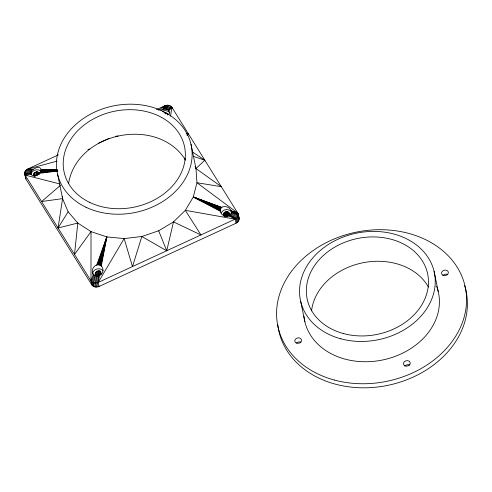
<?xml version="1.0" encoding="UTF-8"?>
<svg xmlns="http://www.w3.org/2000/svg" width="492" height="492" viewBox="0 0 492 492"><rect width="100%" height="100%" fill="white"/><g stroke="black" fill="none" stroke-linecap="round" stroke-linejoin="round"><path stroke-width="0.74" d="M156.444 109.618L164.666 105.823C167.046 104.71 170.355 105.036 171.911 107.342L237.765 213.128C239.284 216.394 240.28 221.554 236.062 223.227L99.058 286.461C96.672 287.556 93.375 287.248 91.813 284.942L90.977 280.883L91.014 231.621L77.81 223.054L68.117 211.788L62.595 198.608L57.595 174.254M58.486 154.832L27.663 169.057C25.424 169.98 23.702 172.833 25.123 175.097L90.977 280.883C92.545 283.189 95.835 283.497 98.222 282.402L236.098 218.676L237.654 217.12L238.288 214.678L231.375 211.462L230.908 210.102L228.965 207.975A6.328 5.184 26 0 0 224.69 206.585C220.465 206.031 218.589 211.296 221.578 213.977A6.328 5.517 26.6 0 0 225.49 216.222C228.442 217.181 231.812 214.524 231.375 211.462M39.452 173.971C38.905 169.353 30.572 173.35 34.84 176.247M225.299 216.296C219.34 213.688 229.819 208.405 229.493 214.703M190.964 144.162L195.964 168.516L196.948 182.723L193.313 196.991L185.318 210.342L173.504 221.874L158.676 230.785L141.85 236.486L124.156 238.577L106.819 236.916L91.014 231.621L74.513 254.438L77.81 223.054L58.05 227.987L62.595 198.608L62.435 196.363M170.533 116.235L171.911 107.342L168.904 110.743L169.691 112.766A6.328 3.506 3.8 0 1 167.612 114.894M99.058 286.461L98.222 282.402L99.507 275.631L102.188 273.134A6.328 6.009 -37.1 0 0 102.834 268.786C102.108 264.432 96.45 263.429 93.966 266.922A6.328 5.83 -46.2 0 0 92.293 271.061C91.881 274.96 96.364 276.848 99.507 275.631M101.303 266.123L106.819 236.916L96.647 265.151M98.707 275.852L97.268 282.759L98.099 286.818M100.823 265.68L106.819 236.916L97.41 264.856M30.928 172.083L31.303 174.801L33.026 175.853A6.328 4.145 -39.2 0 0 36.882 175.232C39.249 174.193 42.896 170.14 39.993 167.84A6.328 3.819 -33.9 0 0 36.494 167.606L32.675 169.562L30.928 172.083L24.674 172.44M98.222 282.402L124.156 238.577L132.477 266.59L141.85 236.486L166.727 250.785L173.504 221.874L200.976 234.973L185.318 210.342L235.225 219.168L236.062 223.227M97.582 275.963L95.915 283.005L96.752 287.064M100.134 265.182L106.819 236.916L98.197 264.733M68.56 183.596C76.715 132.655 155.257 116.063 184.322 158.153L185.472 159.144M96.74 275.901L94.901 283.011L95.731 287.064M99.575 264.942L106.819 236.916L98.8 264.745M95.239 273.423L95.51 272.402C104.735 265.865 100.005 281.381 95.239 273.423L95.522 274.776M95.639 275.704L93.603 282.771L94.433 286.83M94.876 275.458L92.717 282.42L93.554 286.479M94.009 274.942L91.721 281.75L92.551 285.809M90.977 280.883L93.339 274.339M40.19 172.298L57.656 170.767M160.804 110.067L162.735 109.452L164.666 105.823L158.608 110.368M163 109.359L165.294 105.571L162.735 109.452M163.264 109.261L163.793 109.15L165.958 105.38M163.793 109.15L164.642 109.04L166.972 105.22M58.05 227.987L68.117 211.788M164.642 109.04L165.484 109.07L167.987 105.214M165.484 109.07L166.05 109.126L168.651 105.3M166.05 109.126L166.837 109.353L169.592 105.552M187.028 135.601L188.375 133.787L186.142 133.972M166.837 109.353L167.803 109.796L170.699 106.112M221 207.882L193.313 196.991L220.225 211.222M168.19 110.06L171.382 106.672L168.19 110.06L167.803 109.796M239.124 218.737L237.765 213.128L196.948 182.723L221.302 186.683L195.964 168.516L204.838 160.238L192.157 151.727M60.467 185.373L41.586 201.542L62.595 198.608M99.378 270.963L100.214 275.022L98.603 274.942L97.115 275.582L96.278 271.529M229.217 213.35L229.186 214.377L228.368 215.576L225.453 216.314L224.616 212.255M98.517 143.227L108.898 138.436M57.066 161.136L27.663 169.057L33.259 169.217M163.805 112.865L166.271 112.92L167.182 113.572L167.649 114.802M88.006 149.414L89.47 149.082M115.755 136.29L117.963 135.927M30.836 173.313L24.692 174.082L30.848 173.485M91.813 284.942L25.953 179.156L25.123 175.097L31.094 174.352M39.477 173.319L57.662 171.068M39.975 172.594L57.81 170.853M30.818 173.024L24.6 173.547L25.953 179.156M40.572 171.536L57.767 170.552M225.828 216.375L228.085 215.785L227.23 211.708M31.273 171.173L25.086 171.364L25.363 172.717M40.873 170.878L57.626 170.361M25.805 170.38L31.832 170.343M41.051 170.281L57.681 170.177M26.789 169.549L32.583 169.635M41.113 169.765L57.699 170.017M41.113 169.439L56.949 169.894M25.123 175.097L60.122 184.014M231.246 210.963L237.765 213.128L231.142 210.717M193.319 156.308L204.838 160.238M220.164 210.601L193.313 196.991L221.874 207.347M220.121 209.967L193.313 196.991L221.584 207.501M231.314 211.117L238.023 213.62L239.137 219.014M231.412 211.972L238.288 214.678M220.275 209.229L193.313 196.991L220.908 208.005M231.424 212.206L238.3 214.955M193.313 196.991L220.521 208.559M231.234 213.116L238.14 216.056L238.977 220.115M229.358 215.637L236.098 218.676L236.935 222.735M230.816 214.014L237.654 217.12L238.485 221.179M230.201 214.844L236.861 218.067L237.697 222.126M229.653 215.41L236.098 218.676M228.989 215.865L235.225 219.168M168.424 110.22L168.904 110.743M195.09 166.431L195.964 168.516M184.322 158.153L185.201 160.244M158.676 230.785L166.727 250.785M434.085 271.387L438.255 291.682M300.717 301.479L304.88 321.774M228.983 212.808L229.401 214.838M228.466 212.237L229.02 214.942M228.048 211.978L228.885 216.037M226.873 211.665L227.71 215.724M226.148 211.683L226.978 215.742M225.785 211.751L226.615 215.81M225.09 211.99L225.92 216.049M223.878 212.956L224.573 216.339M223.7 213.227L224.26 215.933M223.485 213.811L223.897 215.84M223.436 214.254L223.737 215.902M171.911 107.342L172.188 108.695M165.607 112.723L165.884 114.076M100.608 271.732L101.168 274.438M100.393 271.51L100.946 274.216M98.498 270.828L99.335 274.887M97.767 270.883L98.603 274.942M96.893 271.16L97.73 275.219M95.51 272.402L96.063 275.108M38.985 172.747L39.262 174.1M38.517 172.329L38.929 174.359M37.755 171.972L38.314 174.678M37.06 171.849L37.755 175.232M36.328 171.868L37.023 175.25M35.965 171.936L36.66 175.318M34.803 172.434L35.498 175.816M34.391 172.76L35.086 176.142M34.059 173.141L34.612 175.847M33.665 173.99L34.083 176.019M25.092 174.469L25.369 175.822M25.43 177.606L25.523 178.141M31.125 174.273A5.467 4.348 -11.6 0 1 34.84 170.164A5.467 4.348 -11.6 0 1 40.651 171.044M92.822 274.395A5.467 4.348 -11.6 0 1 96.469 269.149A5.467 4.348 -11.6 0 1 103.049 270.932M221.228 212.944A5.467 4.348 -11.6 0 1 226.056 209.666A5.467 4.348 -11.6 0 1 231.246 211.763M162.378 111.254A5.467 4.348 -11.6 0 1 169.623 112.773M311.565 310.889A61.531 48.948 -11.6 0 1 362.659 262.814A61.531 48.948 -11.6 0 1 428.44 287.064M464.626 285.6A95.719 76.143 -11.6 0 1 388.249 385.261A95.719 76.143 -11.6 0 1 277.802 324.837M442.991 275.569A3.419 2.718 -11.6 0 1 447.708 274.505M404.879 366.116A3.419 2.718 -11.6 0 1 409.596 365.052M296.793 342.746A3.419 2.718 -11.6 0 1 300.92 342.26M436.576 286.233A68.37 54.384 -11.6 0 1 384.135 359.652A68.37 54.384 -11.6 0 1 303.933 316.159M86.014 207.267A68.37 54.384 -11.6 0 0 191.948 158.375A68.37 54.384 -11.6 0 0 94.882 111.979A68.37 54.384 -11.6 0 0 86.014 207.267M89.839 202.464A61.531 48.948 -11.6 0 0 185.183 158.455A61.531 48.948 -11.6 0 0 97.822 116.702A61.531 48.948 -11.6 0 0 89.839 202.464M343.465 333.564A61.531 48.948 -11.6 0 0 428.028 276.037A61.531 48.948 -11.6 0 0 330.71 249.702A61.531 48.948 -11.6 0 0 343.465 333.564M334.326 380.033A95.719 76.143 -11.6 0 0 465.881 290.557A95.719 76.143 -11.6 0 0 314.493 249.592A95.719 76.143 -11.6 0 0 334.326 380.033M404.934 365.802A3.419 2.718 -11.6 0 0 410.23 363.36A3.419 2.718 -11.6 0 0 405.377 361.036A3.419 2.718 -11.6 0 0 404.934 365.802M296.258 343.004A3.419 2.718 -11.6 0 0 301.559 340.562A3.419 2.718 -11.6 0 0 296.701 338.244A3.419 2.718 -11.6 0 0 296.258 343.004M443.046 275.256A3.419 2.718 -11.6 0 0 448.341 272.808A3.419 2.718 -11.6 0 0 443.489 270.489A3.419 2.718 -11.6 0 0 443.046 275.256M340.802 338.797A68.37 54.384 -11.6 0 0 434.768 274.88A68.37 54.384 -11.6 0 0 326.633 245.625A68.37 54.384 -11.6 0 0 340.802 338.797"/></g></svg>
